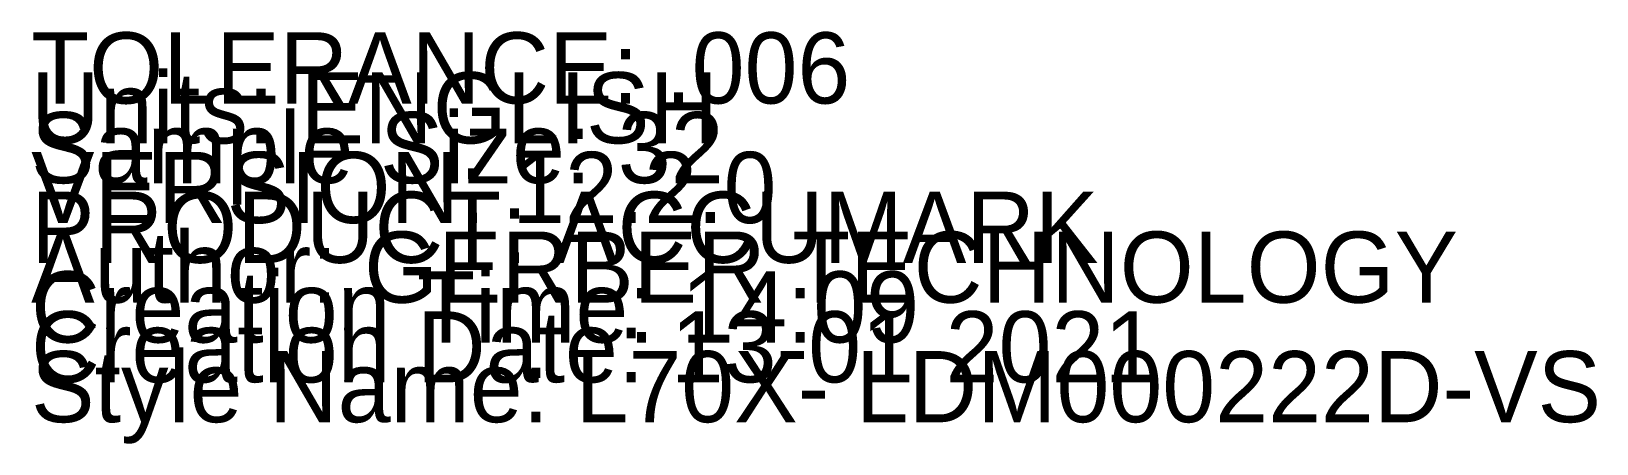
# Model space of a CAD drawing. Extents: x -103 to 6, y 0 to 147.
# Drawn here: x 0 to 5.5, y -0.08 to 1.37 of the extents above.
import ezdxf

# ---------------------------------------------------------------- set-up
doc = ezdxf.new("R2010")
doc.units = 0

msp = doc.modelspace()

# ---------------------------------------------------------------- texts
at = {"layer": '1'}
for s, p in [('TOLERANCE: .006', (0, 1.12)), ('Units: ENGLISH', (0, 0.98)), ('Sample Size: 32', (0, 0.84)), ('VERSION: 12.2.0', (0, 0.7)), ('PRODUCT: ACCUMARK', (0, 0.56)), ('Author: GERBER TECHNOLOGY', (0, 0.42)), ('Creation Time: 14:09', (0, 0.28)), ('Creation Date: 13-01-2021', (0, 0.14)), ('Style Name: L70X- LDM000222D-VS', (0, 0))]:
    msp.add_text(s, height=0.25, dxfattribs=at).set_placement(p)

doc.saveas('drawing.dxf')
